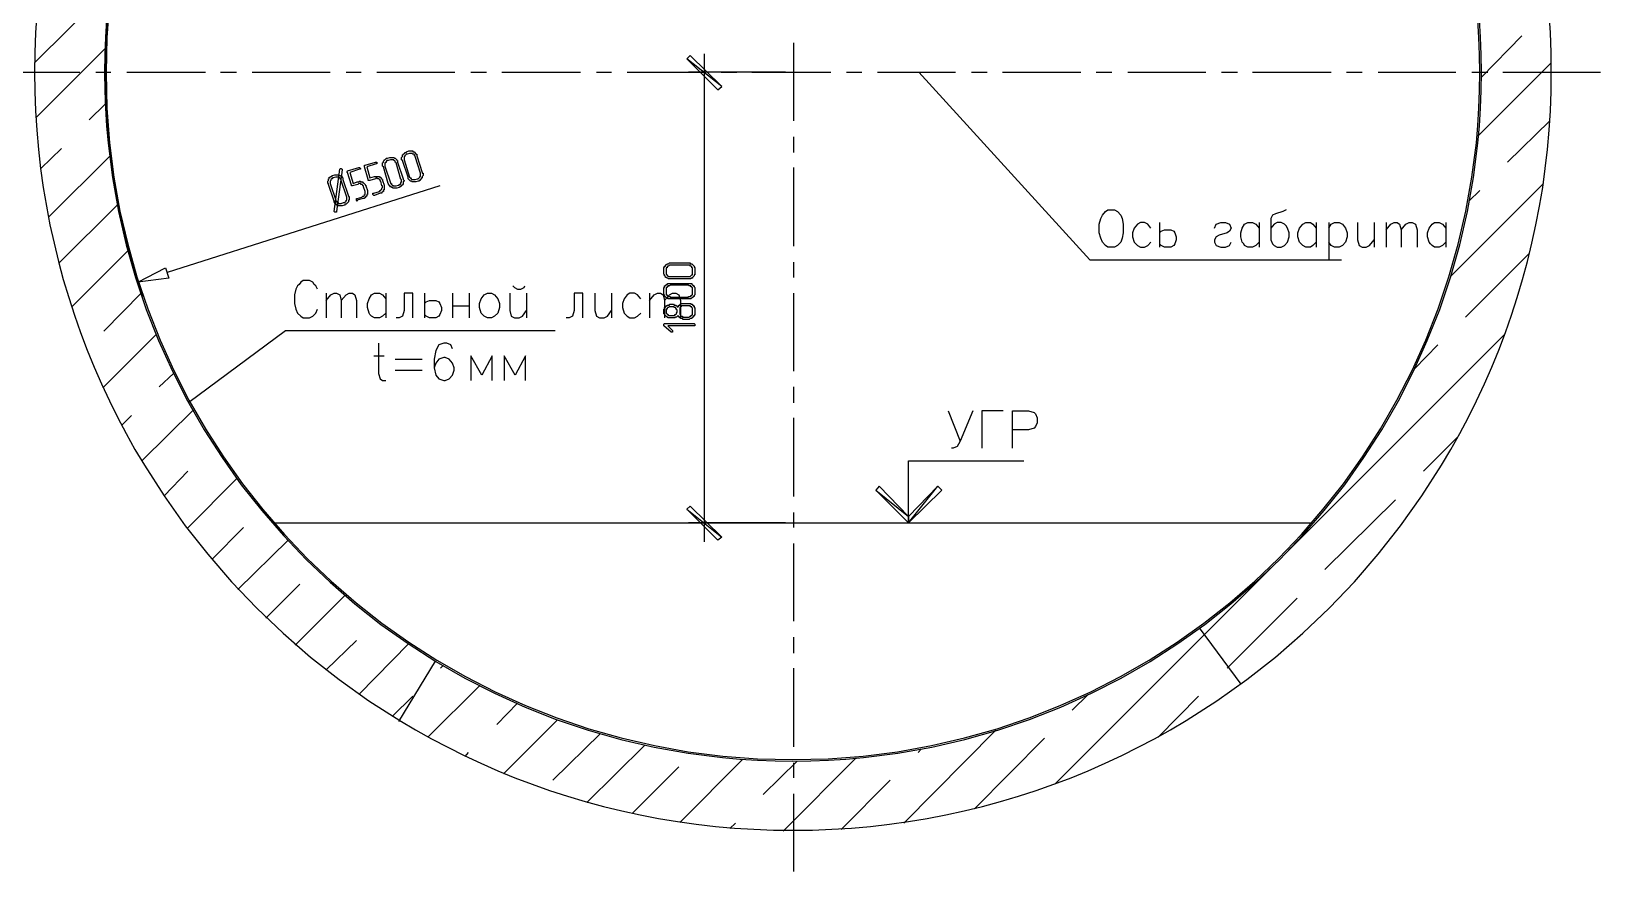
# Model space of a CAD drawing. Header units: millimetres. Extents: x 1 to 1188, y 1 to 840.
# Drawn here: x 714.5 to 839.9, y 200.3 to 267.4 of the extents above; entities that cross this region are included whole.
import ezdxf

# ---------------------------------------------------------------- set-up
doc = ezdxf.new("R2010")
doc.units = ezdxf.units.MM
doc.layers.add('GEOMETRY', color=7, linetype='Continuous')
doc.layers.add('TEXT_OUTLINE', color=7, linetype='Continuous')

msp = doc.modelspace()

# ---------------------------------------------------------------- linework, layer by layer
at = {"layer": 'GEOMETRY'}
for points in [[(714.76, 264.93), (720.29, 270.45)], [(714.89, 260.55), (720.41, 266.07)], [(775.41, 266.52), (775.41, 260.29)], [(830.4, 263.79), (833.63, 267.09)], [(768.29, 265.63), (768.29, 226.64)], [(830.14, 259.09), (835.98, 264.93)], [(710.57, 264.17), (718.38, 264.17)], [(719.65, 264.17), (720.86, 264.17)], [(722.13, 264.17), (728.42, 264.17)], [(729.62, 264.17), (730.89, 264.17)], [(732.16, 264.17), (738.38, 264.17)], [(739.66, 264.17), (740.86, 264.17)], [(742.13, 264.17), (748.35, 264.17)], [(749.63, 264.17), (750.89, 264.17)], [(752.1, 264.17), (758.39, 264.17)], [(759.66, 264.17), (760.86, 264.17)], [(762.13, 264.17), (768.36, 264.17)], [(774.77, 264.17), (767.02, 264.17)], [(769.63, 264.17), (770.9, 264.17)], [(772.1, 264.17), (778.39, 264.17)], [(779.66, 264.17), (780.87, 264.17)], [(782.14, 264.17), (788.36, 264.17)], [(785.44, 264.17), (799.09, 249.18), (819.22, 249.18)], [(789.63, 264.17), (790.9, 264.17)], [(792.11, 264.17), (798.39, 264.17)], [(799.6, 264.17), (800.87, 264.17)], [(802.14, 264.17), (808.36, 264.17)], [(809.63, 264.17), (810.9, 264.17)], [(812.11, 264.17), (818.39, 264.17)], [(819.6, 264.17), (820.87, 264.17)], [(822.14, 264.17), (828.36, 264.17)], [(829.63, 264.17), (830.9, 264.17)], [(832.11, 264.17), (839.92, 264.17)], [(719.14, 260.36), (720.41, 261.63)], [(832.49, 256.99), (835.86, 260.29)], [(775.41, 259.02), (775.41, 257.75)], [(715.27, 256.48), (716.92, 258.07)], [(715.91, 252.61), (720.8, 257.5)], [(775.41, 256.55), (775.41, 250.26)], [(747.15, 255.09), (725.37, 248.17)], [(827.92, 247.85), (835.35, 255.28)], [(829.38, 253.88), (830.27, 254.71)], [(716.73, 248.93), (721.37, 253.56)], [(803.98, 251.72), (803.73, 252.04), (803.47, 252.17), (803.16, 252.17), (802.9, 252.04), (802.65, 251.72), (802.52, 251.34), (802.52, 251.02), (802.65, 250.58), (802.9, 250.32), (803.16, 250.2), (803.47, 250.2), (803.73, 250.32), (803.98, 250.58)], [(804.68, 252.17), (804.68, 250.2)], [(809.06, 251.72), (809.19, 252.04), (809.57, 252.17), (809.95, 252.17), (810.27, 252.04), (810.39, 251.72), (810.27, 251.47), (810.08, 251.34), (809.44, 251.15), (809.19, 251.02), (809.06, 250.77), (809.06, 250.58), (809.19, 250.32), (809.57, 250.2), (809.95, 250.2), (810.27, 250.32), (810.39, 250.58)], [(812.62, 250.58), (812.36, 250.32), (812.11, 250.2), (811.73, 250.2), (811.47, 250.32), (811.41, 250.45), (811.28, 250.58), (811.16, 251.02), (811.16, 251.34), (811.28, 251.72), (811.47, 252.04), (811.73, 252.17), (812.11, 252.17), (812.36, 252.04), (812.62, 251.72)], [(812.62, 252.17), (812.62, 250.2)], [(814.78, 253.18), (814.52, 253.05), (813.95, 252.86), (813.7, 252.74), (813.57, 252.48), (813.57, 250.77), (813.7, 250.45), (813.82, 250.32), (814.08, 250.2), (814.39, 250.2), (814.65, 250.32), (814.9, 250.58), (815.03, 251.02), (815.03, 251.34), (814.9, 251.72), (814.78, 251.91), (814.65, 252.04), (814.39, 252.17), (814.08, 252.17), (813.82, 252.04), (813.57, 251.72)], [(817.19, 250.58), (816.93, 250.32), (816.74, 250.2), (816.36, 250.2), (816.11, 250.32), (815.98, 250.45), (815.86, 250.58), (815.73, 251.02), (815.73, 251.34), (815.86, 251.72), (816.11, 252.04), (816.36, 252.17), (816.74, 252.17), (816.93, 252.04), (817.19, 251.72)], [(817.19, 252.17), (817.19, 250.2)], [(818.2, 252.17), (818.2, 249.18)], [(818.2, 251.72), (818.39, 252.04), (818.65, 252.17), (819.03, 252.17), (819.28, 252.04), (819.54, 251.72), (819.67, 251.34), (819.67, 251.02), (819.54, 250.58), (819.28, 250.32), (819.03, 250.2), (818.65, 250.2), (818.39, 250.32), (818.2, 250.58)], [(820.49, 252.17), (820.49, 250.77), (820.62, 250.32), (820.87, 250.2), (821.19, 250.2), (821.44, 250.32), (821.82, 250.77)], [(821.82, 252.17), (821.82, 250.2)], [(822.78, 252.17), (822.78, 250.2)], [(822.78, 251.59), (823.16, 252.04), (823.41, 252.17), (823.67, 252.17), (823.86, 252.04), (823.98, 251.59), (823.98, 250.2)], [(823.98, 251.59), (824.36, 252.04), (824.62, 252.17), (824.87, 252.17), (825.13, 252.04), (825.25, 251.59), (825.25, 250.2)], [(827.54, 250.58), (827.28, 250.32), (827.03, 250.2), (826.65, 250.2), (826.46, 250.32), (826.33, 250.45), (826.21, 250.58), (826.08, 251.02), (826.08, 251.34), (826.21, 251.72), (826.46, 252.04), (826.65, 252.17), (827.03, 252.17), (827.28, 252.04), (827.54, 251.72)], [(827.54, 252.17), (827.54, 250.2)], [(804.68, 251.34), (804.81, 251.47), (805.06, 251.59), (805.57, 251.59), (805.82, 251.47), (805.89, 251.34), (806.01, 251.02), (806.01, 250.77), (805.89, 250.45), (805.82, 250.32), (805.57, 250.2), (805.06, 250.2), (804.81, 250.32), (804.68, 250.45)], [(717.75, 245.43), (722.26, 249.94)], [(829.13, 244.61), (834.21, 249.69)], [(775.41, 248.99), (775.41, 247.78)], [(737.37, 246.83), (737.24, 247.09), (737.12, 247.21), (736.99, 247.4), (736.73, 247.53), (736.23, 247.53), (736.04, 247.4), (735.91, 247.21), (735.78, 247.09), (735.65, 246.83), (735.53, 246.39), (735.53, 245.69), (735.65, 245.24), (735.78, 244.93), (736.04, 244.67), (736.23, 244.55), (736.73, 244.55), (736.99, 244.67), (737.24, 244.93), (737.37, 245.24)], [(752.99, 247.09), (753.12, 246.96), (753.37, 246.83), (753.63, 246.83), (753.88, 246.96), (753.94, 247.09)], [(720.29, 243.47), (723.27, 246.51)], [(738.07, 246.51), (738.07, 244.55)], [(738.07, 245.94), (738.45, 246.39), (738.7, 246.51), (738.89, 246.51), (739.15, 246.39), (739.27, 245.94), (739.27, 244.55)], [(739.27, 245.94), (739.66, 246.39), (739.91, 246.51), (740.16, 246.51), (740.35, 246.39), (740.48, 245.94), (740.48, 244.55)], [(742.83, 244.93), (742.58, 244.67), (742.32, 244.55), (741.94, 244.55), (741.69, 244.67), (741.56, 244.8), (741.5, 244.93), (741.37, 245.37), (741.37, 245.69), (741.5, 246.07), (741.69, 246.39), (741.94, 246.51), (742.32, 246.51), (742.58, 246.39), (742.83, 246.07)], [(742.83, 246.51), (742.83, 244.55)], [(744.99, 244.55), (744.99, 246.51), (744.29, 246.51), (744.29, 245.12), (744.16, 244.67), (743.91, 244.55), (743.66, 244.55)], [(745.94, 246.51), (745.94, 244.55)], [(745.94, 245.69), (746.07, 245.82), (746.32, 245.94), (746.83, 245.94), (747.08, 245.82), (747.15, 245.69), (747.28, 245.37), (747.28, 245.12), (747.15, 244.8), (747.08, 244.67), (746.83, 244.55), (746.32, 244.55), (746.07, 244.67), (745.94, 244.8)], [(748.16, 246.51), (748.16, 244.55)], [(749.5, 246.51), (749.5, 244.55)], [(752.74, 246.51), (752.74, 245.12), (752.86, 244.67), (753.12, 244.55), (753.5, 244.55), (753.75, 244.67), (754.07, 245.12)], [(754.07, 246.51), (754.07, 244.55)], [(758.58, 244.55), (758.58, 246.51), (757.88, 246.51), (757.88, 245.12), (757.75, 244.67), (757.5, 244.55), (757.24, 244.55)], [(759.53, 246.51), (759.53, 245.12), (759.66, 244.67), (759.91, 244.55), (760.29, 244.55), (760.55, 244.67), (760.86, 245.12)], [(760.86, 246.51), (760.86, 244.55)], [(763.21, 246.07), (762.96, 246.39), (762.71, 246.51), (762.33, 246.51), (762.13, 246.39), (761.88, 246.07), (761.75, 245.69), (761.75, 245.37), (761.88, 244.93), (762.13, 244.67), (762.33, 244.55), (762.71, 244.55), (762.96, 244.67), (763.21, 244.93)], [(763.91, 246.51), (763.91, 244.55)], [(763.91, 245.94), (764.29, 246.39), (764.55, 246.51), (764.8, 246.51), (764.99, 246.39), (765.12, 245.94), (765.12, 244.55)], [(765.12, 245.94), (765.5, 246.39), (765.75, 246.51), (766.01, 246.51), (766.26, 246.39), (766.39, 245.94), (766.39, 244.55)], [(775.41, 246.51), (775.41, 240.29)], [(748.16, 245.5), (749.5, 245.5)], [(727.08, 237.81), (734.83, 243.53), (756.36, 243.53)], [(720.22, 238.96), (724.48, 243.21)], [(742.26, 242.51), (742.26, 240.1), (742.39, 239.66), (742.58, 239.53), (742.83, 239.53)], [(748.16, 242.07), (748.04, 242.39), (747.72, 242.51), (747.47, 242.51), (747.08, 242.39), (746.83, 241.94), (746.7, 241.24), (746.7, 240.54), (746.83, 239.97), (747.08, 239.66), (747.47, 239.53), (747.59, 239.53), (747.91, 239.66), (748.16, 239.97), (748.29, 240.35), (748.29, 240.54), (748.16, 240.93), (747.91, 241.24), (747.59, 241.37), (747.47, 241.37), (747.08, 241.24), (746.83, 240.93), (746.7, 240.54)], [(814.58, 225.56), (832.24, 243.21)], [(825.06, 240.48), (826.9, 242.39)], [(741.88, 241.5), (742.7, 241.5)], [(743.59, 241.24), (745.75, 241.24)], [(751.34, 239.53), (751.34, 241.5), (750.51, 239.97), (749.63, 241.5), (749.63, 239.53)], [(754.01, 239.53), (754.01, 241.5), (753.18, 239.97), (752.29, 241.5), (752.29, 239.53)], [(724.73, 239.02), (725.88, 240.1)], [(743.59, 240.35), (745.75, 240.35)], [(775.41, 239.02), (775.41, 237.75)], [(723.34, 233.12), (727.46, 237.18)], [(787.79, 237.12), (788.74, 234.7)], [(789.76, 237.12), (788.74, 234.7), (788.61, 234.45), (788.49, 234.26), (788.17, 234.13), (788.04, 234.13)], [(792.17, 237.12), (790.46, 237.12), (790.46, 234.13)], [(792.93, 234.13), (792.93, 237.12), (794.2, 237.12), (794.65, 236.99), (794.77, 236.86), (794.9, 236.54), (794.9, 236.16), (794.77, 235.85), (794.65, 235.72), (794.2, 235.59), (792.93, 235.59)], [(721.75, 235.97), (722.51, 236.73)], [(775.41, 236.54), (775.41, 230.26)], [(825.76, 232.29), (828.49, 235.02)], [(725.11, 230.32), (727.02, 232.29)], [(784.61, 228.16), (786.96, 231.08), (787.28, 230.77), (784.61, 228.16), (784.61, 233.12), (793.82, 233.12)], [(726.96, 227.72), (730.96, 231.72)], [(817.89, 224.42), (823.54, 230)], [(775.41, 228.99), (775.41, 227.78)], [(728.92, 225.24), (731.46, 227.78)], [(733.81, 228.16), (816.93, 228.16)], [(774.77, 228.16), (767.02, 228.16)], [(777.88, 228.16), (787.6, 228.16)], [(731.02, 222.83), (735.02, 226.77)], [(775.41, 226.51), (775.41, 220.29)], [(796.3, 207.27), (813.95, 224.92)], [(733.24, 220.54), (735.97, 223.27)], [(735.59, 218.38), (739.59, 222.38)], [(810.08, 216.54), (815.66, 222.13)], [(807.85, 219.78), (811.16, 215.27)], [(738.07, 216.42), (740.48, 218.76)], [(740.67, 214.45), (744.67, 218.51)], [(775.41, 219.02), (775.41, 217.75)], [(746.77, 217.11), (743.85, 212.29)], [(747.21, 216.54), (747.4, 216.73)], [(775.41, 216.54), (775.41, 210.26)], [(746.2, 211.02), (750.32, 215.14)], [(743.34, 212.67), (744.99, 214.32)], [(751.72, 212.03), (753.37, 213.75)], [(797.69, 213.18), (798.96, 214.45)], [(804.55, 211.02), (807.79, 214.32)], [(752.23, 208.1), (756.55, 212.41)], [(756.17, 207.59), (759.98, 211.33)], [(784.23, 204.16), (791.6, 211.59)], [(789.88, 205.3), (795.47, 210.95)], [(749.18, 209.49), (749.43, 209.81)], [(758.9, 205.81), (763.53, 210.38)], [(785.38, 209.81), (785.63, 210.07)], [(762.52, 204.92), (766.26, 208.67)], [(766.33, 204.22), (771.34, 209.24)], [(772.99, 206.45), (775.72, 209.11)], [(774.58, 203.53), (780.42, 209.37)], [(775.41, 208.99), (775.41, 207.78)], [(779.22, 203.65), (783.15, 207.59)], [(775.41, 206.51), (775.41, 200.29)], [(770.33, 203.72), (770.77, 204.16)]]:
    msp.add_lwpolyline(points, dxfattribs=at)
for points in [[(769.69, 263.02), (766.9, 265.25), (767.15, 265.5)], [(769.37, 262.77), (769.69, 263.02), (766.9, 265.25)], [(744.23, 255.66), (744.23, 255.59), (744.29, 255.53), (744.29, 255.47), (744.23, 255.4), (744.23, 255.21), (744.16, 255.21), (744.16, 255.15), (744.1, 255.15), (744.1, 255.09), (744.04, 255.09), (744.04, 255.02), (743.97, 255.02), (743.91, 254.96), (743.72, 254.9), (743.4, 254.9), (743.4, 254.96), (743.28, 254.96), (743.28, 255.02), (743.21, 255.02), (743.15, 255.09), (743.08, 255.15), (743.08, 255.21), (743.02, 255.28), (742.64, 256.61), (742.58, 256.67), (742.58, 256.93), (742.64, 256.99), (742.64, 257.06), (742.7, 257.12), (742.7, 257.18), (742.77, 257.18), (742.89, 257.31), (742.96, 257.31), (743.15, 257.37), (743.47, 257.37), (743.53, 257.31), (743.59, 257.31), (743.72, 257.18), (743.72, 257.12), (743.78, 257.12), (743.78, 256.99)], [(744.04, 255.59), (743.66, 256.93), (743.59, 256.99), (743.59, 257.06), (743.53, 257.12), (743.47, 257.12), (743.47, 257.18), (743.21, 257.18), (743.02, 257.12), (742.89, 257.12), (742.89, 257.06), (742.83, 256.99), (742.83, 256.93), (742.77, 256.93), (742.77, 256.67), (743.21, 255.34), (743.21, 255.28), (743.28, 255.28), (743.28, 255.21), (743.34, 255.15), (743.4, 255.15), (743.4, 255.09), (743.66, 255.09), (743.85, 255.15), (743.91, 255.15), (743.91, 255.21), (743.97, 255.21), (744.04, 255.28), (744.04, 255.34), (744.1, 255.4), (744.1, 255.59)], [(745.75, 256.17), (745.75, 256.1), (745.81, 256.1), (745.81, 255.91), (745.75, 255.85), (745.75, 255.72), (745.69, 255.72), (745.69, 255.66), (745.62, 255.59), (745.56, 255.53), (745.5, 255.53), (745.5, 255.47), (745.43, 255.47), (745.24, 255.4), (744.93, 255.4), (744.86, 255.47), (744.8, 255.47), (744.61, 255.66), (744.61, 255.78), (744.16, 257.12), (744.1, 257.18), (744.1, 257.37), (744.16, 257.44), (744.16, 257.56), (744.23, 257.56), (744.23, 257.63), (744.29, 257.69), (744.35, 257.69), (744.35, 257.75), (744.48, 257.75), (744.48, 257.82), (744.67, 257.88), (744.99, 257.88), (744.99, 257.82), (745.12, 257.82), (745.12, 257.75), (745.18, 257.75), (745.18, 257.69), (745.24, 257.69), (745.24, 257.63), (745.31, 257.63), (745.31, 257.5)], [(745.62, 256.1), (745.18, 257.44), (745.18, 257.5), (745.12, 257.5), (745.12, 257.56), (745.05, 257.63), (744.99, 257.63), (744.93, 257.69), (744.73, 257.69), (744.54, 257.63), (744.48, 257.63), (744.35, 257.5), (744.35, 257.44), (744.29, 257.44), (744.29, 257.18), (744.73, 255.78), (744.8, 255.72), (744.86, 255.66), (744.93, 255.59), (745.18, 255.59), (745.37, 255.66), (745.43, 255.66), (745.56, 255.78), (745.56, 255.85), (745.62, 255.85)], [(739.85, 254.26), (739.91, 254.2), (739.91, 253.94), (739.85, 253.94), (739.85, 253.82), (739.66, 253.63), (739.59, 253.63), (739.53, 253.56), (739.34, 253.5), (739.02, 253.5), (739.02, 253.56), (738.89, 253.56), (738.89, 253.63), (738.83, 253.63), (738.83, 253.69), (738.77, 253.69), (738.77, 253.75), (738.7, 253.75), (738.7, 253.88), (738.26, 255.21), (738.26, 255.28), (738.19, 255.28), (738.19, 255.47), (738.26, 255.53), (738.26, 255.66), (738.32, 255.66), (738.32, 255.78), (738.38, 255.78), (738.45, 255.85), (738.51, 255.85), (738.58, 255.91), (738.77, 255.98), (739.08, 255.98), (739.15, 255.91), (739.21, 255.91), (739.27, 255.85), (739.34, 255.85), (739.34, 255.78), (739.4, 255.72), (739.4, 255.59)], [(739.34, 256.36), (738.89, 253.05), (738.89, 252.99), (738.77, 252.99), (738.7, 253.05), (739.15, 256.42), (739.21, 256.48), (739.27, 256.48), (739.34, 256.42)], [(741.37, 254.71), (741.37, 254.39), (741.31, 254.39), (741.31, 254.26), (741.24, 254.26), (741.24, 254.2), (741.18, 254.2), (741.18, 254.13), (741.12, 254.13), (741.12, 254.07), (740.99, 254.07), (740.54, 253.94), (740.54, 253.88), (740.48, 253.94), (740.48, 254.07), (740.54, 254.07), (740.93, 254.2), (740.99, 254.26), (741.05, 254.26), (741.12, 254.33), (741.12, 254.39), (741.18, 254.39), (741.18, 254.64), (741.05, 255.02), (741.05, 255.09), (740.99, 255.09), (740.99, 255.15), (740.93, 255.21), (740.86, 255.21), (740.8, 255.28), (740.67, 255.28), (740.61, 255.21), (740.16, 255.09), (740.1, 255.09), (740.1, 255.15), (739.78, 256.17), (739.72, 256.23), (739.78, 256.23), (739.78, 256.29), (740.67, 256.55), (740.73, 256.55), (740.8, 256.48), (740.8, 256.42), (740.73, 256.42), (739.97, 256.17), (740.23, 255.28), (740.54, 255.4), (740.67, 255.4), (740.73, 255.47), (740.8, 255.47), (740.8, 255.4), (740.99, 255.4), (740.99, 255.34), (741.05, 255.34), (741.18, 255.21), (741.18, 255.15), (741.24, 255.15), (741.24, 255.09)], [(742.7, 255.15), (742.7, 254.77), (742.64, 254.77), (742.64, 254.64), (742.58, 254.64), (742.58, 254.58), (742.51, 254.58), (742.51, 254.52), (742.39, 254.52), (741.94, 254.33), (741.88, 254.33), (741.81, 254.39), (741.81, 254.52), (741.88, 254.52), (742.32, 254.64), (742.39, 254.71), (742.45, 254.71), (742.45, 254.77), (742.51, 254.83), (742.51, 254.9), (742.58, 254.96), (742.58, 255.09), (742.51, 255.09), (742.45, 255.47), (742.39, 255.47), (742.39, 255.59), (742.32, 255.59), (742.26, 255.66), (742.19, 255.66), (742.13, 255.72), (742.07, 255.72), (742, 255.66), (741.56, 255.53), (741.43, 255.53), (741.43, 255.59), (741.12, 256.61), (741.12, 256.74), (741.18, 256.74), (742, 256.99), (742.13, 256.99), (742.13, 256.86), (742.07, 256.86), (741.31, 256.61), (741.56, 255.72), (741.94, 255.85), (742.32, 255.85), (742.32, 255.78), (742.45, 255.78), (742.45, 255.72), (742.51, 255.66), (742.51, 255.59), (742.58, 255.59), (742.58, 255.53)], [(739.72, 254.2), (739.27, 255.53), (739.27, 255.59), (739.21, 255.59), (739.21, 255.66), (739.15, 255.72), (739.08, 255.72), (739.08, 255.78), (738.83, 255.78), (738.64, 255.72), (738.58, 255.72), (738.58, 255.66), (738.51, 255.66), (738.45, 255.59), (738.45, 255.53), (738.38, 255.47), (738.38, 255.28), (738.83, 253.94), (738.83, 253.88), (738.89, 253.88), (738.89, 253.82), (738.96, 253.75), (739.02, 253.75), (739.02, 253.69), (739.27, 253.69), (739.46, 253.75), (739.53, 253.75), (739.66, 253.88), (739.66, 253.94), (739.72, 253.94)], [(800.55, 253.18), (801.06, 253.18), (801.31, 253.05), (801.57, 252.74), (801.69, 252.48), (801.76, 252.04), (801.76, 251.34), (801.69, 250.9), (801.57, 250.58), (801.31, 250.32), (801.06, 250.2), (800.55, 250.2), (800.36, 250.32), (800.11, 250.58), (799.98, 250.9), (799.85, 251.34), (799.85, 252.04), (799.98, 252.48), (800.11, 252.74), (800.36, 253.05)], [(725.24, 248.55), (725.49, 247.72), (723.02, 247.4)], [(767.02, 248.93), (767.15, 248.93), (767.15, 248.86), (767.28, 248.86), (767.34, 248.8), (767.4, 248.74), (767.47, 248.67), (767.47, 248.61), (767.53, 248.55), (767.53, 247.98), (767.47, 247.98), (767.47, 247.91), (767.34, 247.78), (767.34, 247.72), (767.21, 247.72), (767.21, 247.66), (765.44, 247.66), (765.37, 247.72), (765.31, 247.72), (765.25, 247.78), (765.18, 247.78), (765.18, 247.85), (765.12, 247.91), (765.12, 247.98), (765.06, 248.04), (765.06, 248.55), (765.12, 248.61), (765.12, 248.67), (765.18, 248.67), (765.18, 248.74), (765.25, 248.8), (765.31, 248.8), (765.31, 248.86), (765.44, 248.86), (765.5, 248.93)], [(767.02, 248.74), (765.5, 248.74), (765.44, 248.67), (765.37, 248.67), (765.31, 248.61), (765.31, 248.55), (765.25, 248.55), (765.25, 248.04), (765.31, 247.98), (765.31, 247.91), (765.37, 247.91), (765.44, 247.85), (767.15, 247.85), (767.21, 247.91), (767.28, 247.98), (767.34, 247.98), (767.34, 248.55), (767.28, 248.55), (767.28, 248.61), (767.21, 248.67), (767.15, 248.67), (767.15, 248.74)], [(767.02, 247.28), (767.28, 247.28), (767.28, 247.21), (767.34, 247.21), (767.34, 247.15), (767.4, 247.15), (767.4, 247.09), (767.47, 247.09), (767.47, 247.02), (767.53, 246.96), (767.53, 246.39), (767.47, 246.32), (767.47, 246.26), (767.4, 246.26), (767.4, 246.2), (767.34, 246.2), (767.34, 246.13), (767.28, 246.13), (767.21, 246.07), (765.37, 246.07), (765.37, 246.13), (765.25, 246.13), (765.25, 246.2), (765.18, 246.2), (765.18, 246.26), (765.12, 246.26), (765.12, 246.39), (765.06, 246.39), (765.06, 246.96), (765.12, 246.96), (765.12, 247.09), (765.18, 247.09), (765.18, 247.15), (765.25, 247.15), (765.25, 247.21), (765.31, 247.21), (765.37, 247.28)], [(767.02, 247.15), (765.56, 247.15), (765.5, 247.09), (765.37, 247.09), (765.37, 247.02), (765.31, 247.02), (765.31, 246.96), (765.25, 246.96), (765.25, 246.39), (765.31, 246.39), (765.31, 246.32), (765.37, 246.32), (765.37, 246.26), (765.56, 246.26), (765.56, 246.2), (767.02, 246.2), (767.02, 246.26), (767.21, 246.26), (767.21, 246.32), (767.28, 246.32), (767.28, 246.39), (767.34, 246.39), (767.34, 246.96), (767.28, 246.96), (767.28, 247.02), (767.21, 247.02), (767.21, 247.09), (767.09, 247.09)], [(750.96, 246.51), (751.28, 246.51), (751.53, 246.39), (751.78, 246.07), (751.91, 245.69), (751.91, 245.37), (751.78, 244.93), (751.53, 244.67), (751.28, 244.55), (750.96, 244.55), (750.7, 244.67), (750.45, 244.93), (750.32, 245.37), (750.32, 245.69), (750.45, 246.07), (750.7, 246.39)], [(767.02, 245.69), (767.21, 245.69), (767.21, 245.63), (767.34, 245.63), (767.34, 245.56), (767.4, 245.56), (767.4, 245.5), (767.47, 245.5), (767.47, 245.37), (767.53, 245.37), (767.53, 244.8), (767.47, 244.74), (767.47, 244.67), (767.4, 244.67), (767.4, 244.61), (767.34, 244.61), (767.34, 244.55), (767.28, 244.55), (767.28, 244.48), (767.15, 244.48), (767.09, 244.42), (766.58, 244.42), (766.58, 244.48), (766.39, 244.48), (766.39, 244.55), (766.33, 244.55), (766.33, 244.61), (766.26, 244.61), (766.26, 244.67), (766.2, 244.67), (766.2, 244.74), (766.07, 244.61), (766.01, 244.61), (765.94, 244.55), (765.37, 244.55), (765.37, 244.61), (765.31, 244.61), (765.25, 244.67), (765.18, 244.67), (765.18, 244.74), (765.12, 244.8), (765.12, 244.86), (765.06, 244.86), (765.06, 245.24), (765.12, 245.24), (765.12, 245.37), (765.18, 245.37), (765.18, 245.43), (765.25, 245.5), (765.31, 245.5), (765.31, 245.56), (765.5, 245.56), (765.5, 245.63), (765.82, 245.63), (765.88, 245.56), (766.01, 245.56), (766.07, 245.5), (766.13, 245.5), (766.13, 245.43), (766.2, 245.43), (766.26, 245.5), (766.26, 245.56), (766.33, 245.56), (766.39, 245.63), (766.45, 245.63), (766.45, 245.69)], [(765.75, 245.43), (765.5, 245.43), (765.44, 245.37), (765.37, 245.37), (765.31, 245.31), (765.31, 245.24), (765.25, 245.24), (765.25, 244.93), (765.31, 244.86), (765.31, 244.8), (765.37, 244.8), (765.44, 244.74), (765.94, 244.74), (765.94, 244.8), (766.01, 244.8), (766.07, 244.86), (766.07, 244.93), (766.13, 244.99), (766.13, 245.18), (766.07, 245.18), (766.07, 245.24), (766.01, 245.31), (766.01, 245.37), (765.88, 245.37), (765.88, 245.43)], [(767.02, 245.5), (766.45, 245.5), (766.45, 245.43), (766.39, 245.43), (766.39, 245.37), (766.33, 245.37), (766.33, 244.8), (766.39, 244.8), (766.39, 244.74), (766.45, 244.67), (766.52, 244.67), (766.58, 244.61), (767.09, 244.61), (767.15, 244.67), (767.21, 244.67), (767.21, 244.74), (767.28, 244.74), (767.34, 244.8), (767.34, 245.31), (767.28, 245.37), (767.28, 245.43), (767.21, 245.43), (767.15, 245.5)], [(767.47, 244.1), (767.53, 244.04), (767.53, 243.91), (765.37, 243.91), (765.75, 243.53), (765.75, 243.4), (765.63, 243.4), (765.06, 243.91), (765.06, 244.04), (765.12, 244.1)], [(782.26, 231.08), (782.01, 230.77), (784.61, 228.67)], [(782.01, 230.77), (784.61, 228.67), (784.61, 228.16)], [(784.61, 228.67), (784.61, 228.16), (786.96, 231.08)], [(767.15, 229.5), (766.9, 229.24), (769.69, 227.02)], [(766.9, 229.24), (769.69, 227.02), (769.37, 226.77)]]:
    msp.add_lwpolyline(points, close=True, dxfattribs=at)
at = {"layer": 'TEXT_OUTLINE'}
for points in [[(714.94, 268.86), (714.84, 267.32), (714.78, 265.76), (714.76, 264.2)], [(720.61, 268.79), (720.48, 266.91), (720.42, 265.03), (720.42, 263.14), (720.49, 261.25), (720.63, 259.36), (720.83, 257.47), (721.09, 255.58), (721.42, 253.7), (721.82, 251.82), (722.29, 249.95), (722.82, 248.09), (723.42, 246.24)], [(835.98, 264.2), (835.96, 265.76), (835.91, 267.32), (835.81, 268.86)], [(720.51, 268.37), (720.42, 266.97), (720.37, 265.56), (720.35, 264.14)], [(720.64, 268.36), (720.55, 266.96), (720.5, 265.55), (720.48, 264.14)], [(830.27, 264.14), (830.25, 265.55), (830.2, 266.96), (830.11, 268.36)], [(830.4, 264.14), (830.38, 265.56), (830.32, 266.97), (830.24, 268.37)], [(714.76, 264.2), (714.78, 262.63), (714.84, 261.08), (714.94, 259.54), (715.08, 258), (715.25, 256.48), (715.46, 254.97), (715.71, 253.47), (715.99, 251.98), (716.32, 250.51), (716.67, 249.05), (717.06, 247.61), (717.49, 246.18), (717.95, 244.76), (718.44, 243.36), (718.97, 241.97), (719.53, 240.61), (720.12, 239.26), (720.74, 237.92), (721.39, 236.61), (722.08, 235.31), (722.79, 234.03), (723.54, 232.77), (725.11, 230.31), (726.8, 227.93), (728.6, 225.65), (730.51, 223.45), (732.52, 221.34), (734.62, 219.33), (736.82, 217.43), (739.11, 215.63), (741.49, 213.94), (743.95, 212.36), (745.2, 211.62), (746.48, 210.9), (747.78, 210.22), (749.1, 209.57), (750.43, 208.94), (751.78, 208.35), (753.15, 207.79), (754.53, 207.27), (755.93, 206.77), (757.35, 206.31), (758.78, 205.89), (760.23, 205.5), (761.69, 205.14), (763.16, 204.82), (764.64, 204.54), (766.14, 204.29), (767.65, 204.08), (769.18, 203.9), (770.71, 203.77), (772.25, 203.67), (773.81, 203.61), (775.37, 203.59)], [(720.35, 264.14), (720.37, 262.72), (720.42, 261.3), (720.51, 259.9), (720.64, 258.51), (720.99, 255.76), (721.47, 253.05), (722.08, 250.38), (722.83, 247.77), (723.69, 245.22), (724.68, 242.72), (725.78, 240.28), (726.99, 237.91), (728.32, 235.6), (729.75, 233.37), (731.28, 231.21), (732.92, 229.14), (734.65, 227.14), (736.47, 225.23), (738.38, 223.41), (740.37, 221.68), (742.45, 220.04), (744.61, 218.51), (746.84, 217.08), (749.15, 215.75), (751.52, 214.54), (753.96, 213.44), (756.46, 212.45), (759.01, 211.59), (761.62, 210.85), (764.28, 210.23), (766.99, 209.75), (769.75, 209.4), (771.14, 209.27), (772.54, 209.18), (773.95, 209.13), (775.37, 209.11)], [(720.48, 264.14), (720.5, 262.72), (720.55, 261.31), (720.64, 259.91), (720.76, 258.52), (721.11, 255.78), (721.59, 253.07), (722.21, 250.42), (722.95, 247.81), (723.81, 245.26), (724.79, 242.77), (725.89, 240.34), (727.1, 237.97), (728.43, 235.67), (729.85, 233.44), (731.38, 231.29), (733.01, 229.22), (734.74, 227.22), (736.56, 225.32), (738.46, 223.5), (740.46, 221.78), (742.53, 220.15), (744.68, 218.62), (746.91, 217.19), (749.21, 215.87), (751.57, 214.65), (754.01, 213.55), (756.5, 212.57), (759.05, 211.71), (761.65, 210.97), (764.31, 210.36), (767.01, 209.87), (769.76, 209.52), (771.15, 209.4), (772.55, 209.31), (773.96, 209.26), (775.37, 209.24)], [(775.37, 203.59), (776.94, 203.61), (778.49, 203.67), (780.04, 203.77), (781.57, 203.9), (783.09, 204.08), (784.6, 204.29), (786.1, 204.54), (787.59, 204.82), (789.06, 205.14), (790.52, 205.5), (791.97, 205.89), (793.4, 206.31), (794.81, 206.77), (796.21, 207.27), (797.6, 207.79), (798.97, 208.35), (800.32, 208.94), (801.65, 209.57), (802.97, 210.22), (804.26, 210.9), (805.54, 211.62), (806.8, 212.36), (809.26, 213.94), (811.64, 215.63), (813.93, 217.43), (816.13, 219.33), (818.23, 221.34), (820.24, 223.45), (822.14, 225.65), (823.94, 227.93), (825.63, 230.31), (827.21, 232.77), (827.95, 234.03), (828.67, 235.31), (829.35, 236.61), (830.01, 237.92), (830.63, 239.26), (831.22, 240.61), (831.78, 241.97), (832.31, 243.36), (832.8, 244.76), (833.26, 246.18), (833.68, 247.61), (834.08, 249.05), (834.43, 250.51), (834.75, 251.98), (835.04, 253.47), (835.29, 254.97), (835.5, 256.48), (835.67, 258), (835.81, 259.54), (835.91, 261.08), (835.96, 262.63), (835.98, 264.2)], [(775.37, 209.11), (776.79, 209.13), (778.21, 209.18), (779.61, 209.27), (781, 209.4), (783.75, 209.75), (786.46, 210.23), (789.12, 210.85), (791.74, 211.59), (794.29, 212.45), (796.79, 213.44), (799.23, 214.54), (801.6, 215.75), (803.91, 217.08), (806.14, 218.51), (808.29, 220.04), (810.37, 221.68), (812.37, 223.41), (814.28, 225.23), (816.1, 227.14), (817.83, 229.14), (819.47, 231.21), (821, 233.37), (822.43, 235.6), (823.76, 237.91), (824.97, 240.28), (826.07, 242.72), (827.06, 245.22), (827.92, 247.77), (828.66, 250.38), (829.28, 253.05), (829.76, 255.76), (830.11, 258.51), (830.24, 259.9), (830.32, 261.3), (830.38, 262.72), (830.4, 264.14)], [(775.37, 209.24), (776.79, 209.26), (778.2, 209.31), (779.6, 209.4), (780.99, 209.52), (783.73, 209.87), (786.44, 210.36), (789.09, 210.97), (791.7, 211.71), (794.25, 212.57), (796.74, 213.55), (799.17, 214.65), (801.54, 215.87), (803.84, 217.19), (806.07, 218.62), (808.22, 220.15), (810.29, 221.78), (812.28, 223.5), (814.19, 225.32), (816.01, 227.22), (817.73, 229.22), (819.36, 231.29), (820.89, 233.44), (822.32, 235.67), (823.64, 237.97), (824.86, 240.34), (825.96, 242.77), (826.94, 245.26), (827.8, 247.81), (828.54, 250.42), (829.15, 253.07), (829.64, 255.78), (829.99, 258.52), (830.11, 259.91), (830.2, 261.31), (830.25, 262.72), (830.27, 264.14)]]:
    msp.add_lwpolyline(points, dxfattribs=at)

doc.saveas('drawing.dxf')
